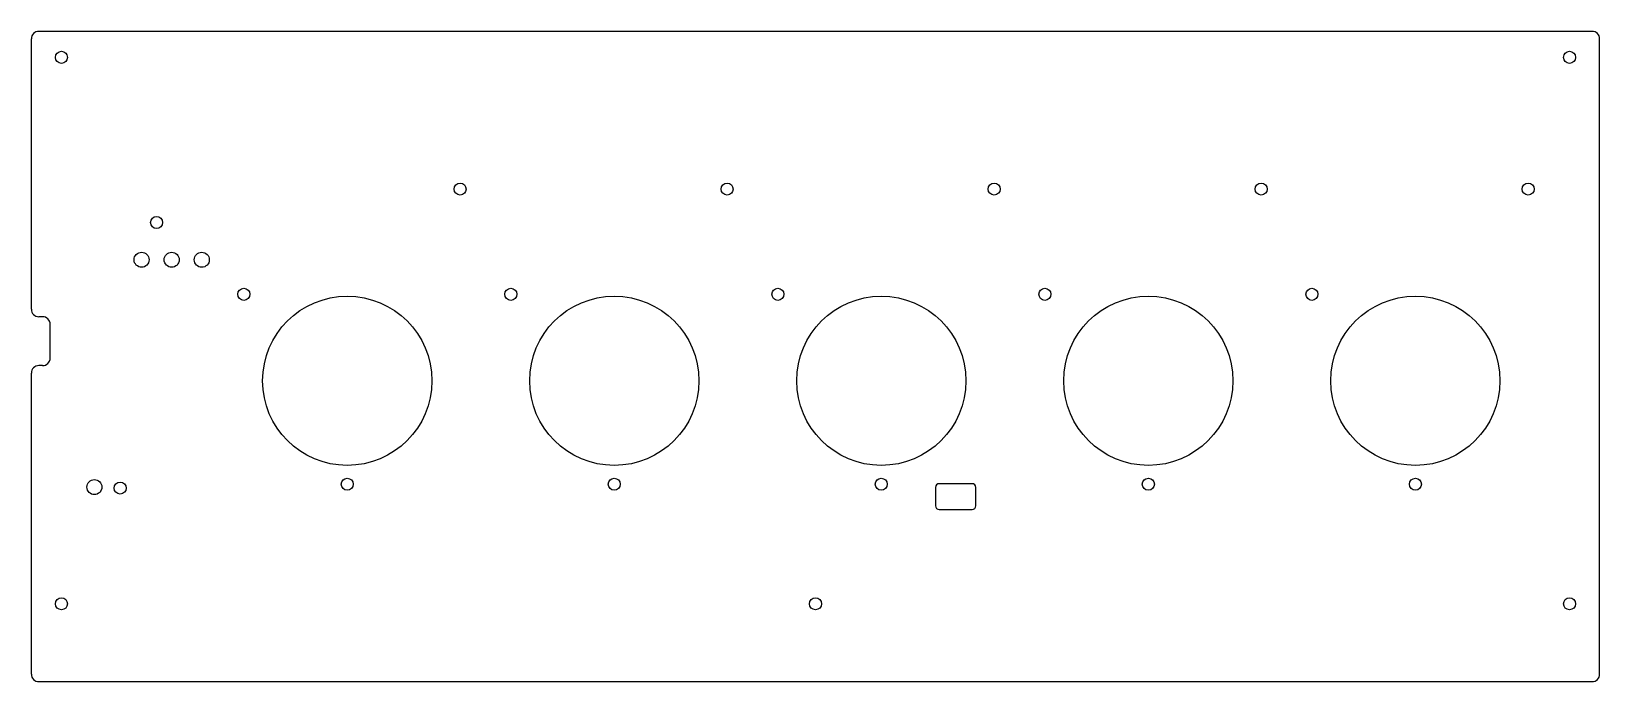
# Model space of a CAD drawing. Header units: millimetres. Extents: x -226 to 191, y -430 to -257.
import ezdxf

# ---------------------------------------------------------------- set-up
doc = ezdxf.new("R2010")
doc.units = ezdxf.units.MM

msp = doc.modelspace()

# ---------------------------------------------------------------- linework, layer by layer
at = {"color": 7, "linetype": 'Continuous', "lineweight": 25}
for p, q in [((189, -257.13), (-224, -257.13)), ((-226, -331.02), (-226, -259.13)), ((191, -428.06), (191, -259.13)), ((-223, -333.02), (-224, -333.02)), ((-221, -344.02), (-221, -335.02)), ((-223, -346.02), (-224, -346.02)), ((-226, -428.06), (-226, -348.02)), ((14.42, -378.42), (14.42, -383.31)), ((24.13, -377.42), (15.42, -377.42)), ((25.13, -383.31), (25.13, -378.42)), ((15.42, -384.31), (24.13, -384.31)), ((-224, -430.06), (189, -430.06))]:
    msp.add_line(p, q, dxfattribs=at)
for centre, radius in [((-218, -264.04), 1.6), ((183, -264.04), 1.6), ((-112, -299.06), 1.6), ((-41, -299.06), 1.6), ((30, -299.06), 1.6), ((101, -299.06), 1.6), ((172, -299.06), 1.6), ((-192.69, -307.97), 1.6), ((-196.69, -317.87), 2), ((-188.69, -317.87), 2), ((-180.69, -317.87), 2), ((-169.5, -327.06), 1.6), ((-142, -350.06), 22.5), ((-98.5, -327.06), 1.6), ((-71, -350.06), 22.5), ((-27.5, -327.06), 1.6), ((0, -350.06), 22.5), ((43.5, -327.06), 1.6), ((71, -350.06), 22.5), ((114.5, -327.06), 1.6), ((142, -350.06), 22.5), ((-209.24, -378.32), 2), ((-202.39, -378.57), 1.6), ((-142, -377.56), 1.6), ((-71, -377.56), 1.6), ((0, -377.56), 1.6), ((71, -377.56), 1.6), ((142, -377.56), 1.6), ((-218, -409.35), 1.6), ((-17.5, -409.35), 1.6), ((183, -409.35), 1.6)]:
    msp.add_circle(centre, radius, dxfattribs=at)
for centre, radius, start, end in [((-224, -259.13), 2, 90, 180), ((189, -259.13), 2, 0, 90), ((-224, -331.02), 2, 180, 270), ((-223, -335.02), 2, 0, 90), ((-224, -348.02), 2, 90, 180), ((-223, -344.02), 2, 270, 0), ((15.42, -378.42), 1, 90, 180), ((24.13, -378.42), 1, 0, 90), ((15.42, -383.31), 1, 180, 270), ((24.13, -383.31), 1, 270, 0), ((-224, -428.06), 2, 180, 270), ((189, -428.06), 2, 270, 0)]:
    msp.add_arc(centre, radius, start, end, dxfattribs=at)

doc.saveas('drawing.dxf')
